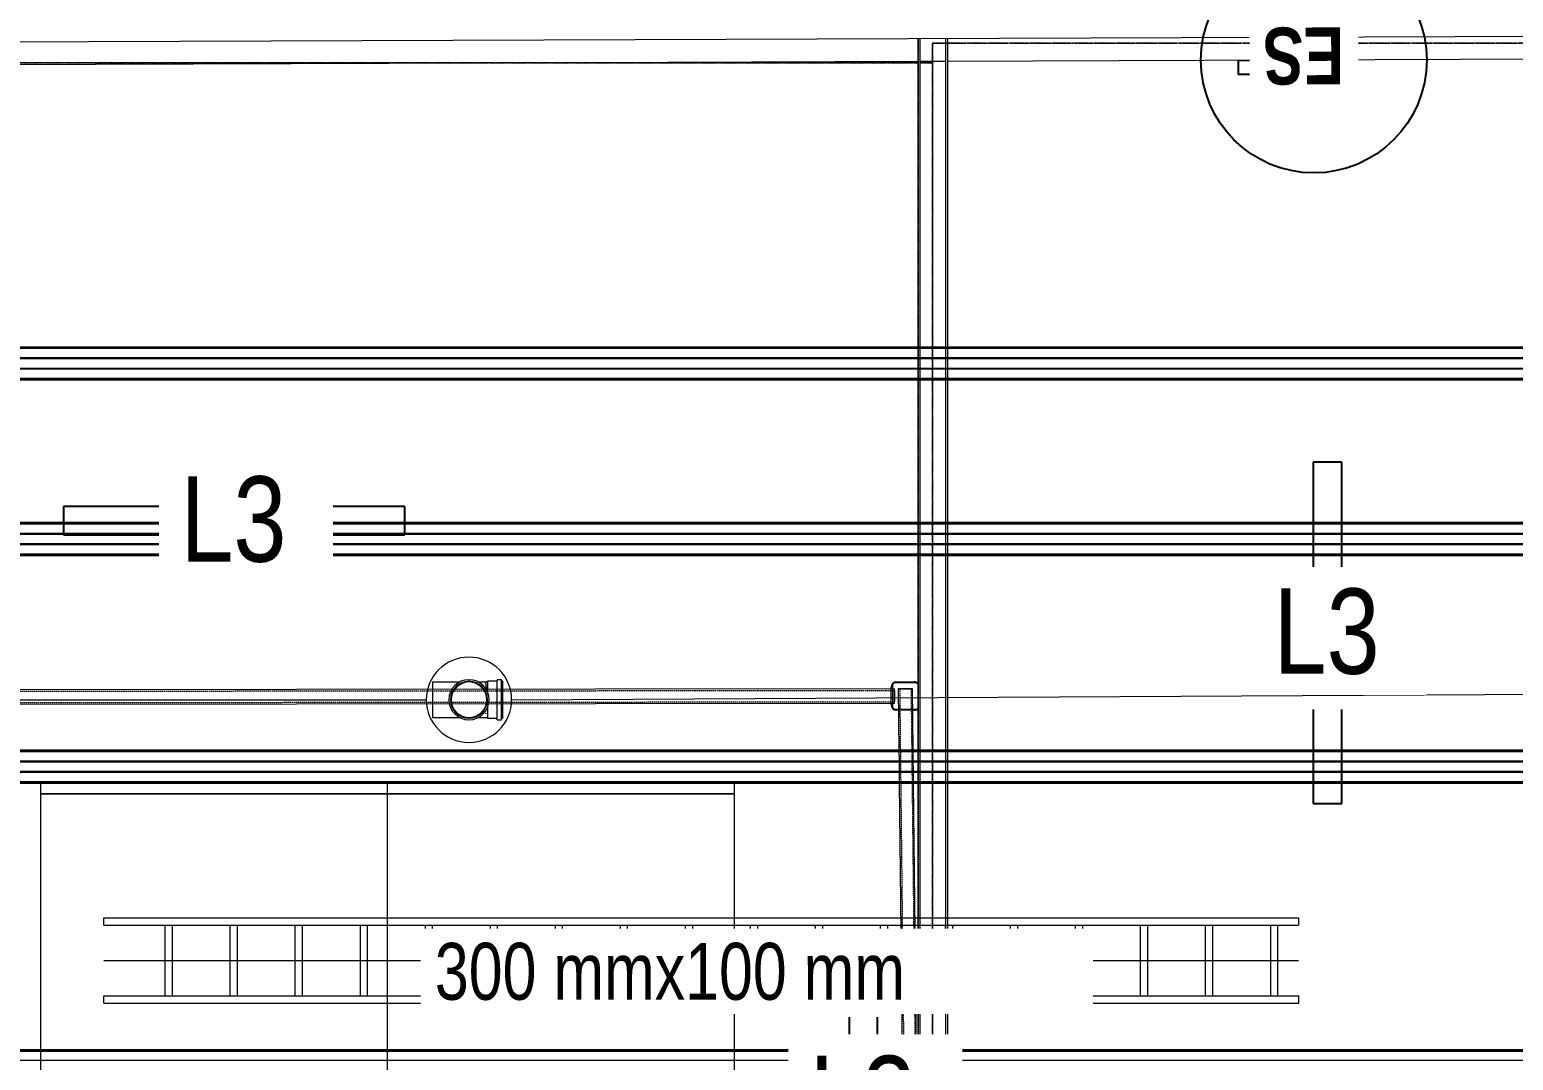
# Model space of a CAD drawing. Header units: centimetres. Extents: x -1906 to 5208, y -261 to 2955.
# Drawn here: x 2020 to 2541, y 2026 to 2389 of the extents above; entities that cross this region are included whole.
import ezdxf

# ---------------------------------------------------------------- set-up
doc = ezdxf.new("R2010")
doc.units = ezdxf.units.CM
doc.linetypes.add('_Overhead_2_', pattern=[0.47625, 0.3175, -0.15875])
doc.linetypes.add('Hidden', pattern=[0.714375, 0.47625, -0.238125])
for name, color, linetype, lineweight in [('A-ANNO-NOTE', 7, 'Continuous', 18), ('A-DETL-HDLN', 7, 'Hidden', 18), ('A-FLOR', 7, 'Continuous', 18), ('A-WALL', 7, 'Continuous', 18), ('E-CABL-TRAY', 7, 'Continuous', 18), ('E-CABL-TRAY-CNTR', 7, 'Continuous', 18), ('E-CABL-TRAY-IDEN', 7, 'Continuous', 9), ('E-LITE-EQPM', 7, 'Continuous', 18), ('E-LITE-EQPM-IDEN', 7, 'Continuous', 18), ('I-WALL', 7, 'Continuous', 9), ('M-EQPM', 7, 'Continuous', 18), ('P-PIPE', 7, 'Continuous', 18), ('Q-SPCQ', 7, 'Continuous', 18), ('S-BEAM', 7, 'Continuous', 18), ('S-COLS', 7, 'Continuous', 18)]:
    doc.layers.add(name, color=color, linetype=linetype, lineweight=lineweight)
doc.styles.add('Arial_1', font='arial.ttf', dxfattribs={"width": 0.8, "height": 30})
doc.styles.add('Century Gothic_1', font='GOTHIC.TTF', dxfattribs={"width": 0.8, "height": 20})
doc.styles.add('Century Gothic_B_1', font='GOTHICB.TTF', dxfattribs={"width": 0.8, "height": 20})

# ---------------------------------------------------------------- blocks, each defined once
blk = doc.blocks.new('Costanera Perfil Z - Parametrizado - h_22cm-1718325-Planta Bodega almacenamiento insumos')
at = {"layer": 'S-BEAM', "color": 254, "lineweight": 9, "true_color": 0xcccccc}
for p, q in [((-5.84, 4686.98), (-5.84, 1495.86)), ((-5.54, 4686.98), (-5.54, 1495.86)), ((-5.5, 1495.86), (-5.5, 4686.98)), ((-5.26, 4686.98), (-5.26, 1495.86)), ((-2.01, 4686.98), (-2.01, 1568.73)), ((-1.67, 4686.98), (-1.67, 1568.73)), ((1.67, 4686.98), (1.67, 1495.86)), ((2.01, 4686.98), (2.01, 1495.86)), ((5.26, 4686.98), (5.26, 1568.73)), ((5.5, 4686.98), (5.5, 1568.73)), ((5.54, 4686.98), (5.54, 1568.73)), ((5.84, 4686.98), (5.84, 1568.73))]:
    blk.add_line(p, q, dxfattribs=at)
blk = doc.blocks.new('Costanera Perfil Z - Parametrizado - h_22cm-1724293-Planta Bodega almacenamiento insumos')
at = {"layer": 'S-BEAM', "color": 254, "lineweight": 9, "true_color": 0xcccccc}
for p, q in [((2.01, 464.58), (2.01, -2653.67)), ((5.26, -399.29), (5.26, -1162.03)), ((5.5, -399.29), (5.5, -1162.03)), ((5.54, -399.29), (5.54, -1162.03)), ((5.84, -399.29), (5.84, -1162.03))]:
    blk.add_line(p, q, dxfattribs=at)
blk = doc.blocks.new('Costanera Perfil Z - Parametrizado - h_22cm-V76-Planta Bodega almacenamiento insumos')
at = {"layer": 'S-BEAM', "color": 254, "lineweight": 9, "true_color": 0xcccccc}
for p, q in [((-5.84, 464.58), (-5.84, -2653.67)), ((-5.54, 464.58), (-5.54, -2653.67)), ((-5.5, -2653.67), (-5.5, 464.58)), ((-5.26, 464.58), (-5.26, -2653.67)), ((1.67, 464.58), (1.67, -2653.67)), ((2.01, 464.58), (2.01, -2653.67)), ((-2.01, -399.29), (-2.01, -1162.03)), ((-1.67, -399.29), (-1.67, -1162.03)), ((5.26, -399.29), (5.26, -1162.03)), ((5.5, -399.29), (5.5, -1162.03)), ((5.54, -399.29), (5.54, -1961.12)), ((5.84, -399.29), (5.84, -1961.12))]:
    blk.add_line(p, q, dxfattribs=at)
blk = doc.blocks.new('PQ_RVR_EST-01_ZZ_ZZ_MO_T_A_rvt-2-Planta Bodega almacenamiento insumos')
at = {"layer": 'S-BEAM', "color": 254, "lineweight": 9, "true_color": 0xcccccc}
for name, p, rotation in [('Costanera Perfil Z - Parametrizado - h_22cm-1718325-Planta Bodega almacenamiento insumos', (-6548.44, 2271.34), 269.9999999999998), ('Costanera Perfil Z - Parametrizado - h_22cm-1718325-Planta Bodega almacenamiento insumos', (-6548.44, 2209.6), 269.9999999999998), ('Costanera Perfil Z - Parametrizado - h_22cm-V76-Planta Bodega almacenamiento insumos', (-4515.13, 2129.67), 89.99999999999964), ('Costanera Perfil Z - Parametrizado - h_22cm-1724293-Planta Bodega almacenamiento insumos', (-4515.13, 2024.39), 89.99999999999964)]:
    blk.add_blockref(name, p, dxfattribs=dict(at, rotation=rotation))
blk = doc.blocks.new('HSS Rectangular-Column - 100 x 100 mm-V110-Planta Bodega almacenamiento insumos')
at = {"layer": 'S-COLS', "color": 253, "lineweight": 9, "true_color": 0xaaaaaa}
for p, q in [((-5, 2.5), (-5, 3.09)), ((-5, 2.22), (-5, 2.37)), ((-5, 2.02), (-5, 2.22)), ((-5, 1.55), (-5, 1.79)), ((-5, -1.8), (-5, 1.55)), ((-4.6, 3.65), (-4.6, 2.5)), ((-4.6, 2.37), (-4.6, 2.22)), ((-4.6, 2.22), (-4.6, 2.02)), ((-4.6, 1.79), (-4.6, 1.55)), ((-4.6, 1.55), (-4.6, -1.8)), ((3.65, 4.6), (-3.65, 4.6)), ((-3.1, 5), (3.09, 5)), ((-5, -1.97), (-5, -1.8)), ((-5, -2.23), (-5, -2.03)), ((-5, -2.38), (-5, -2.23)), ((-5, -3.1), (-5, -2.5)), ((-4.6, -1.8), (-4.6, -1.97)), ((-4.6, -2.03), (-4.6, -2.23)), ((-4.6, -2.23), (-4.6, -2.38)), ((-4.6, -2.5), (-4.6, -3.65)), ((-3.65, -4.6), (-2.45, -4.6)), ((-2.45, -5), (-3.1, -5)), ((-2.32, -4.6), (-2.18, -4.6)), ((-2.17, -5), (-2.32, -5)), ((-2.17, -4.6), (-1.98, -4.6)), ((-1.98, -5), (-2.17, -5)), ((-1.92, -4.6), (-1.75, -4.6)), ((-1.75, -5), (-1.91, -5)), ((-1.75, -4.6), (-1.51, -4.6)), ((-1.51, -5), (-1.74, -5)), ((-1.5, -4.6), (1.84, -4.6)), ((1.84, -5), (-1.5, -5)), ((2.08, -4.6), (2.26, -4.6)), ((2.27, -5), (2.08, -5)), ((2.27, -4.6), (2.42, -4.6)), ((2.42, -5), (2.28, -5)), ((2.55, -4.6), (3.65, -4.6)), ((3.09, -5), (2.55, -5))]:
    blk.add_line(p, q, dxfattribs=at)
for centre, radius, start, end in [((-3.1, 3.09), 1.9, 90, 180), ((-3.65, 3.65), 0.952, 90, 180), ((3.09, 3.09), 1.91, 40.5314, 90), ((3.65, 3.65), 0.952, 30, 90), ((-3.1, -3.1), 1.91, 180, 270), ((-3.65, -3.65), 0.953, 180, 270), ((3.09, -3.1), 1.9, 270, 319.4686), ((3.65, -3.65), 0.952, 270, 330)]:
    blk.add_arc(centre, radius, start, end, dxfattribs=at)
blk = doc.blocks.new('HSS Rectangular - 50 x 120-1656699-Planta Bodega almacenamiento insumos')
at = {"layer": 'S-BEAM', "color": 254, "lineweight": 9, "true_color": 0xcccccc}
for p, q in [((-44.73, 2.5), (-93.64, 2.5)), ((-93.64, 2.5), (-93.64, 2.02)), ((-93.64, 2.5), (-93.64, 1.55)), ((-93.64, 1.87), (-93.64, 2)), ((-93.64, 1.87), (-93.64, 2)), ((-93.64, 1.72), (-93.64, 1.55)), ((-93.64, 1.55), (-93.64, 1.72)), ((-93.64, 1.55), (-93.64, 1.72)), ((-93.64, -1.55), (-93.64, 1.55)), ((-93.64, 1.52), (-93.64, -1.52)), ((-93.64, 1.05), (-93.64, 1.52)), ((-93.64, 1.05), (-93.64, 1.52)), ((-93.64, -1.05), (-93.64, 1.05)), ((-93.64, 1.05), (-93.64, -1.05)), ((-40.9, 2.5), (-44.73, 2.5)), ((-40.55, 2.5), (-40.9, 2.5)), ((-37.22, 2.5), (-40.55, 2.5)), ((-36.88, 2.5), (-37.22, 2.5)), ((-33.04, 2.5), (-36.87, 2.5)), ((60.57, 2.5), (-33.04, 2.5)), ((64.39, 2.5), (60.57, 2.5)), ((64.74, 2.5), (64.39, 2.5)), ((68.07, 2.5), (64.74, 2.5)), ((68.42, 2.5), (68.07, 2.5)), ((72.25, 2.5), (68.42, 2.5)), ((93.69, 2.5), (72.25, 2.5)), ((93.69, 1.55), (93.69, 2.5)), ((93.69, 2.02), (93.69, 2.5)), ((93.69, 2), (93.69, 1.87)), ((93.69, 2), (93.69, 1.87)), ((93.69, 1.55), (93.69, 1.72)), ((93.69, 1.72), (93.69, 1.55)), ((93.69, 1.72), (93.69, 1.55)), ((93.69, 1.55), (93.69, -1.55)), ((93.69, -1.52), (93.69, 1.52)), ((93.69, 1.52), (93.69, 1.05)), ((93.69, 1.52), (93.69, 1.05)), ((93.69, -1.05), (93.69, 1.05)), ((93.69, 1.05), (93.69, -1.05)), ((-93.64, -1.52), (-93.64, -1.05)), ((-93.64, -1.52), (-93.64, -1.05)), ((-93.64, -1.55), (-93.64, -1.72)), ((-93.64, -1.55), (-93.64, -1.8)), ((-93.64, -1.72), (-93.64, -1.55)), ((-93.64, -1.72), (-93.64, -1.55)), ((-93.64, -1.8), (-93.64, -2.47)), ((-93.64, -2), (-93.64, -1.87)), ((-93.64, -2), (-93.64, -1.87)), ((-93.64, -2.03), (-93.64, -2.47)), ((-91.18, -2.5), (-44.78, -2.5)), ((-44.78, -2.5), (-40.95, -2.5)), ((-40.95, -2.5), (-40.61, -2.5)), ((-40.61, -2.5), (-37.27, -2.5)), ((-37.27, -2.5), (-36.94, -2.5)), ((-36.93, -2.5), (-33.1, -2.5)), ((-33.1, -2.5), (60.51, -2.5)), ((60.51, -2.5), (64.34, -2.5)), ((64.34, -2.5), (64.69, -2.5)), ((64.69, -2.5), (68.02, -2.5)), ((68.02, -2.5), (68.37, -2.5)), ((68.37, -2.5), (72.19, -2.5)), ((72.19, -2.5), (93.69, -2.5)), ((93.69, -1.05), (93.69, -1.52)), ((93.69, -1.05), (93.69, -1.52)), ((93.69, -2.5), (93.69, -1.55)), ((93.69, -1.72), (93.69, -1.55)), ((93.69, -1.55), (93.69, -1.72)), ((93.69, -1.55), (93.69, -1.72)), ((93.69, -1.87), (93.69, -2)), ((93.69, -1.87), (93.69, -2)), ((93.69, -2.5), (93.69, -2.03))]:
    blk.add_line(p, q, dxfattribs=at)
at = {"layer": 'S-BEAM', "color": 254, "linetype": 'Hidden', "lineweight": 9, "true_color": 0xcccccc}
for p, q in [((-44.73, 2), (-93.64, 2)), ((-40.9, 2), (-44.73, 2)), ((-40.56, 2), (-40.9, 2)), ((-37.22, 2), (-40.56, 2)), ((-36.89, 2), (-37.22, 2)), ((-33.05, 2), (-36.88, 2)), ((60.56, 2), (-33.05, 2)), ((64.39, 2), (60.56, 2)), ((64.73, 2), (64.39, 2)), ((68.07, 2), (64.73, 2)), ((68.41, 2), (68.07, 2)), ((72.24, 2), (68.41, 2)), ((93.69, 2), (72.24, 2)), ((-44.77, -2), (-93.64, -2)), ((-40.95, -2), (-44.77, -2)), ((-40.6, -2), (-40.95, -2)), ((-37.27, -2), (-40.6, -2)), ((-36.93, -2), (-37.27, -2)), ((-33.09, -2), (-36.92, -2)), ((60.52, -2), (-33.09, -2)), ((64.34, -2), (60.52, -2)), ((64.69, -2), (64.34, -2)), ((68.02, -2), (64.69, -2)), ((68.37, -2), (68.02, -2)), ((72.2, -2), (68.37, -2)), ((93.69, -2), (72.2, -2))]:
    blk.add_line(p, q, dxfattribs=at)
blk = doc.blocks.new('HSS Rectangular - 50 x 120-V117-Planta Bodega almacenamiento insumos')
at = {"layer": 'S-BEAM', "color": 254, "lineweight": 9, "true_color": 0xcccccc}
for p, q in [((138.79, 2.5), (-210.25, 2.5)), ((-210.25, 2.5), (-210.25, 2.02)), ((-210.25, 2.5), (-210.25, 1.55)), ((-210.25, 1.87), (-210.25, 2)), ((-210.25, 1.97), (-210.25, 2)), ((-210.25, 1.87), (-210.25, 1.97)), ((-210.25, 1.72), (-210.25, 1.55)), ((-210.25, 1.55), (-210.25, 1.72)), ((-210.25, 1.55), (-210.25, 1.72)), ((-210.25, -1.55), (-210.25, 1.55)), ((-210.25, 1.52), (-210.25, -1.52)), ((-210.25, 1.05), (-210.25, 1.52)), ((-210.25, 1.05), (-210.25, 1.52)), ((-210.25, -1.05), (-210.25, 1.05)), ((-210.25, 1.05), (-210.25, -1.05)), ((144.68, 2.5), (138.79, 2.5)), ((145.39, 2.5), (144.68, 2.5)), ((151.29, 2.5), (145.39, 2.5)), ((211.52, 2.5), (151.29, 2.5)), ((211.52, 1.55), (211.52, 2.5)), ((211.52, 2.02), (211.52, 2.5)), ((211.52, 2), (211.52, 1.87)), ((211.52, 2), (211.52, 1.87)), ((211.52, 1.55), (211.52, 1.72)), ((211.52, 1.72), (211.52, 1.55)), ((211.52, 1.72), (211.52, 1.55)), ((211.52, 1.55), (211.52, -1.55)), ((211.52, -1.52), (211.52, 1.52)), ((211.52, 1.52), (211.52, 1.29)), ((211.52, 1.52), (211.52, 1.05)), ((211.52, 1.29), (211.52, 1.05)), ((211.52, -1.05), (211.52, 1.05)), ((211.52, 1.05), (211.52, -1.05)), ((-210.25, -1.52), (-210.25, -1.05)), ((-210.25, -1.29), (-210.25, -1.05)), ((-210.25, -1.52), (-210.25, -1.29)), ((-210.25, -1.55), (-210.25, -1.72)), ((-210.25, -1.55), (-210.25, -2.5)), ((-210.25, -1.72), (-210.25, -1.55)), ((-210.25, -1.72), (-210.25, -1.55)), ((-210.25, -1.97), (-210.25, -1.87)), ((-210.25, -2), (-210.25, -1.87)), ((-210.25, -2), (-210.25, -1.97)), ((-210.25, -2.03), (-210.25, -2.5)), ((-210.25, -2.5), (138.78, -2.5)), ((138.78, -2.5), (144.68, -2.5)), ((144.68, -2.5), (145.39, -2.5)), ((145.39, -2.5), (151.28, -2.5)), ((151.28, -2.5), (211.52, -2.5)), ((211.52, -1.05), (211.52, -1.52)), ((211.52, -1.05), (211.52, -1.52)), ((211.52, -2.5), (211.52, -1.55)), ((211.52, -1.72), (211.52, -1.55)), ((211.52, -1.55), (211.52, -1.72)), ((211.52, -1.55), (211.52, -1.72)), ((211.52, -1.87), (211.52, -2)), ((211.52, -1.87), (211.52, -2)), ((211.52, -2.5), (211.52, -2.03))]:
    blk.add_line(p, q, dxfattribs=at)
at = {"layer": 'S-BEAM', "color": 254, "linetype": 'Hidden', "lineweight": 9, "true_color": 0xcccccc}
for p, q in [((138.79, 2), (-210.25, 2)), ((144.68, 2), (138.79, 2)), ((145.39, 2), (144.68, 2)), ((151.29, 2), (145.39, 2)), ((211.52, 2), (151.29, 2)), ((138.78, -2), (-210.25, -2)), ((144.68, -2), (138.78, -2)), ((145.39, -2), (144.68, -2)), ((151.28, -2), (145.39, -2)), ((211.52, -2), (151.28, -2))]:
    blk.add_line(p, q, dxfattribs=at)
blk = doc.blocks.new('RVR-Rack Almacenamiento - Default-V120-Planta Bodega almacenamiento insumos')
at = {"layer": 'Q-SPCQ', "color": 253, "true_color": 0xaaaaaa}
for p, q in [((-66.04, 60.96), (-70.01, 60.96)), ((-70.01, 60.96), (-70.01, -60.96)), ((-35.52, 60.96), (-66.04, 60.96)), ((-66.04, 60.96), (-66.04, -60.96)), ((-66.04, -60.96), (-66.04, 60.96)), ((-31.7, 60.96), (-35.52, 60.96)), ((-31.35, 60.96), (-31.7, 60.96)), ((-28.02, 60.96), (-31.35, 60.96)), ((-27.67, 60.96), (-28.02, 60.96)), ((-23.84, 60.96), (-27.67, 60.96)), ((66.04, 60.96), (-23.84, 60.96)), ((66.04, -60.96), (66.04, 60.96)), ((69.76, 60.96), (66.04, 60.96)), ((66.04, 60.96), (66.04, -60.96)), ((70.01, 60.96), (69.76, 60.96)), ((70.01, -60.96), (70.01, 60.96)), ((-70.01, -60.96), (-66.04, -60.96)), ((-66.04, -60.96), (-35.52, -60.96)), ((-35.52, -60.96), (-31.7, -60.96)), ((-31.7, -60.96), (-31.35, -60.96)), ((-31.35, -60.96), (-28.02, -60.96)), ((-28.02, -60.96), (-27.67, -60.96)), ((-27.67, -60.96), (-23.84, -60.96)), ((-23.84, -60.96), (66.04, -60.96)), ((66.04, -60.96), (69.76, -60.96)), ((69.76, -60.96), (70.01, -60.96))]:
    blk.add_line(p, q, dxfattribs=at)
blk = doc.blocks.new('RVR-Rack Almacenamiento - Default-1745858-Planta Bodega almacenamiento insumos')
at = {"layer": 'Q-SPCQ', "color": 253, "true_color": 0xaaaaaa}
for p, q in [((-70.01, -60.96), (-70.01, 60.96)), ((-70.01, 60.96), (-66.04, 60.96)), ((-66.04, -60.96), (-66.04, 60.96)), ((-66.04, 60.96), (-35.52, 60.96)), ((-66.04, 60.96), (-66.04, -60.96)), ((-35.52, 60.96), (-31.7, 60.96)), ((-31.7, 60.96), (-31.35, 60.96)), ((-31.35, 60.96), (-28.02, 60.96)), ((-28.02, 60.96), (-27.67, 60.96)), ((-27.67, 60.96), (-23.84, 60.96)), ((-23.84, 60.96), (66.04, 60.96)), ((66.04, 60.96), (66.04, -60.96)), ((66.04, -60.96), (66.04, 60.96)), ((66.04, 60.96), (69.76, 60.96)), ((69.76, 60.96), (70.01, 60.96)), ((70.01, 60.96), (70.01, -60.96)), ((-66.04, -60.96), (-70.01, -60.96)), ((-35.52, -60.96), (-66.04, -60.96)), ((-31.7, -60.96), (-35.52, -60.96)), ((-31.35, -60.96), (-31.7, -60.96)), ((-28.02, -60.96), (-31.35, -60.96)), ((-27.67, -60.96), (-28.02, -60.96)), ((-23.84, -60.96), (-27.67, -60.96)), ((66.04, -60.96), (-23.84, -60.96)), ((69.76, -60.96), (66.04, -60.96)), ((70.01, -60.96), (69.76, -60.96))]:
    blk.add_line(p, q, dxfattribs=at)
blk = doc.blocks.new('PQ_RVR_ARQ-01_ZZ_ZZ_MO_T_A_rvt-2-Planta Bodega almacenamiento insumos')
at = {"layer": 'A-FLOR', "color": 254, "linetype": '_Overhead_2_', "lineweight": 9, "true_color": 0xd4d4d4}
for p, q in [((-3758.5, 2277.18), (-3758.5, 2385.54)), ((-3758.5, 2385.54), (-3758.5, 2277.18)), ((-3753.5, 2277.18), (-3753.5, 2383.97)), ((-3753.5, 2383.97), (-3353.1, 2383.97)), ((-3353.1, 2383.97), (-3753.5, 2383.97)), ((-3753.5, 2383.97), (-3753.5, 2277.18)), ((-4115.83, 2377.11), (-3758.5, 2377.11)), ((-3758.5, 2377.11), (-4115.83, 2377.11)), ((-3758, 2377.11), (-3753.5, 2377.11)), ((-3753.5, 2377.11), (-3758, 2377.11)), ((-3753.5, 2377.11), (-3753.5, 2277.18)), ((-3753.5, 2277.18), (-3753.5, 2377.11)), ((-3758.5, 2273.36), (-3758.5, 2277.18)), ((-3758.5, 2277.18), (-3758.5, 2273.36)), ((-3753.5, 2277.18), (-3753.5, 2273.36)), ((-3753.5, 2273.36), (-3753.5, 2277.18)), ((-3753.5, 2273.36), (-3753.5, 2277.18)), ((-3753.5, 2277.18), (-3753.5, 2273.36)), ((-3758.5, 2273.01), (-3758.5, 2273.36)), ((-3758.5, 2273.36), (-3758.5, 2273.01)), ((-3758.5, 2269.68), (-3758.5, 2273.01)), ((-3758.5, 2273.01), (-3758.5, 2269.68)), ((-3758.5, 2269.33), (-3758.5, 2269.68)), ((-3758.5, 2269.68), (-3758.5, 2269.33)), ((-3758.5, 2265.5), (-3758.5, 2269.33)), ((-3758.5, 2269.33), (-3758.5, 2265.5)), ((-3753.5, 2273.36), (-3753.5, 2273.01)), ((-3753.5, 2273.01), (-3753.5, 2273.36)), ((-3753.5, 2273.01), (-3753.5, 2273.36)), ((-3753.5, 2273.36), (-3753.5, 2273.01)), ((-3753.5, 2273.01), (-3753.5, 2269.68)), ((-3753.5, 2269.68), (-3753.5, 2273.01)), ((-3753.5, 2269.68), (-3753.5, 2273.01)), ((-3753.5, 2273.01), (-3753.5, 2269.68)), ((-3753.5, 2269.68), (-3753.5, 2269.33)), ((-3753.5, 2269.33), (-3753.5, 2269.68)), ((-3753.5, 2269.33), (-3753.5, 2269.68)), ((-3753.5, 2269.68), (-3753.5, 2269.33)), ((-3753.5, 2269.33), (-3753.5, 2265.5)), ((-3753.5, 2265.5), (-3753.5, 2269.33)), ((-3753.5, 2265.5), (-3753.5, 2269.33)), ((-3753.5, 2269.33), (-3753.5, 2265.5)), ((-3758.5, 2215.44), (-3758.5, 2265.5)), ((-3758.5, 2265.5), (-3758.5, 2215.44)), ((-3753.5, 2265.5), (-3753.5, 2215.44)), ((-3753.5, 2215.44), (-3753.5, 2265.5)), ((-3753.5, 2215.44), (-3753.5, 2265.5)), ((-3753.5, 2265.5), (-3753.5, 2215.44)), ((-3758.5, 2211.62), (-3758.5, 2215.44)), ((-3758.5, 2215.44), (-3758.5, 2211.62)), ((-3758.5, 2211.27), (-3758.5, 2211.62)), ((-3758.5, 2211.62), (-3758.5, 2211.27)), ((-3753.5, 2215.44), (-3753.5, 2211.62)), ((-3753.5, 2211.62), (-3753.5, 2215.44)), ((-3753.5, 2211.62), (-3753.5, 2215.44)), ((-3753.5, 2215.44), (-3753.5, 2211.62)), ((-3753.5, 2211.62), (-3753.5, 2211.27)), ((-3753.5, 2211.27), (-3753.5, 2211.62)), ((-3753.5, 2211.27), (-3753.5, 2211.62)), ((-3753.5, 2211.62), (-3753.5, 2211.27)), ((-3758.5, 2207.94), (-3758.5, 2211.27)), ((-3758.5, 2211.27), (-3758.5, 2207.94)), ((-3758.5, 2207.59), (-3758.5, 2207.94)), ((-3758.5, 2207.94), (-3758.5, 2207.59)), ((-3758.5, 2203.76), (-3758.5, 2207.59)), ((-3758.5, 2207.59), (-3758.5, 2203.76)), ((-3753.5, 2211.27), (-3753.5, 2207.94)), ((-3753.5, 2207.94), (-3753.5, 2211.27)), ((-3753.5, 2207.94), (-3753.5, 2211.27)), ((-3753.5, 2211.27), (-3753.5, 2207.94)), ((-3753.5, 2207.94), (-3753.5, 2207.59)), ((-3753.5, 2207.59), (-3753.5, 2207.94)), ((-3753.5, 2207.59), (-3753.5, 2207.94)), ((-3753.5, 2207.94), (-3753.5, 2207.59)), ((-3753.5, 2207.59), (-3753.5, 2203.76)), ((-3753.5, 2203.76), (-3753.5, 2207.59)), ((-3753.5, 2203.76), (-3753.5, 2207.59)), ((-3753.5, 2207.59), (-3753.5, 2203.76)), ((-3758.5, 2135.51), (-3758.5, 2203.76)), ((-3758.5, 2203.76), (-3758.5, 2135.51)), ((-3753.5, 2203.76), (-3753.5, 2135.51)), ((-3753.5, 2135.51), (-3753.5, 2203.76)), ((-3753.5, 2135.51), (-3753.5, 2203.76)), ((-3753.5, 2203.76), (-3753.5, 2135.51)), ((-3758.5, 2131.68), (-3758.5, 2135.51)), ((-3758.5, 2135.51), (-3758.5, 2131.68)), ((-3753.5, 2135.51), (-3753.5, 2131.68)), ((-3753.5, 2131.68), (-3753.5, 2135.51)), ((-3753.5, 2131.68), (-3753.5, 2135.51)), ((-3753.5, 2135.51), (-3753.5, 2131.68)), ((-3758.5, 2131.34), (-3758.5, 2131.68)), ((-3758.5, 2131.68), (-3758.5, 2131.34)), ((-3758.5, 2128), (-3758.5, 2131.34)), ((-3758.5, 2131.34), (-3758.5, 2128)), ((-3753.5, 2131.68), (-3753.5, 2131.34)), ((-3753.5, 2131.34), (-3753.5, 2131.68)), ((-3753.5, 2131.34), (-3753.5, 2131.68)), ((-3753.5, 2131.68), (-3753.5, 2131.34)), ((-3753.5, 2131.34), (-3753.5, 2128)), ((-3753.5, 2128), (-3753.5, 2131.34)), ((-3753.5, 2128), (-3753.5, 2131.34)), ((-3753.5, 2131.34), (-3753.5, 2128)), ((-3758.5, 2127.66), (-3758.5, 2128)), ((-3758.5, 2128), (-3758.5, 2127.66)), ((-3758.5, 2123.83), (-3758.5, 2127.66)), ((-3758.5, 2127.66), (-3758.5, 2123.83)), ((-3758.5, 2030.23), (-3758.5, 2123.83)), ((-3758.5, 2123.83), (-3758.5, 2030.23)), ((-3753.5, 2128), (-3753.5, 2127.66)), ((-3753.5, 2127.66), (-3753.5, 2128)), ((-3753.5, 2127.66), (-3753.5, 2128)), ((-3753.5, 2128), (-3753.5, 2127.66)), ((-3753.5, 2127.66), (-3753.5, 2123.83)), ((-3753.5, 2123.83), (-3753.5, 2127.66)), ((-3753.5, 2123.83), (-3753.5, 2127.66)), ((-3753.5, 2127.66), (-3753.5, 2123.83)), ((-3753.5, 2123.83), (-3753.5, 2030.23)), ((-3753.5, 2030.23), (-3753.5, 2123.83)), ((-3753.5, 2030.23), (-3753.5, 2123.83)), ((-3753.5, 2123.83), (-3753.5, 2030.23)), ((-3758.5, 2026.4), (-3758.5, 2030.23)), ((-3758.5, 2030.23), (-3758.5, 2026.4)), ((-3753.5, 2030.23), (-3753.5, 2026.4)), ((-3753.5, 2026.4), (-3753.5, 2030.23)), ((-3753.5, 2026.4), (-3753.5, 2030.23)), ((-3753.5, 2030.23), (-3753.5, 2026.4)), ((-3753.5, 2026.4), (-3753.5, 2026.05)), ((-3753.5, 2026.05), (-3753.5, 2026.4)), ((-3753.5, 2026.05), (-3753.5, 2026.4)), ((-3753.5, 2026.4), (-3753.5, 2026.05))]:
    blk.add_line(p, q, dxfattribs=at)
at = {"layer": 'A-WALL', "color": 253, "lineweight": 9, "true_color": 0xaaaaaa}
for p, q in [((-3758.5, 2277.18), (-3758.5, 2385.54)), ((-3758, 2385.55), (-3758, 2277.18)), ((-3748.76, 2383.97), (-3748.76, 2385.58)), ((-3748.76, 2277.18), (-3748.76, 2383.97)), ((-3748.26, 2385.58), (-3748.26, 2383.97)), ((-3748.26, 2383.97), (-3748.26, 2277.18)), ((-3353.1, 2379.04), (-3748.26, 2377.58)), ((-3875.72, 2377.11), (-4115.83, 2376.22)), ((-3758.5, 2377.54), (-3875.72, 2377.11)), ((-3753.5, 2377.56), (-3758, 2377.55)), ((-3748.75, 2377.58), (-3753.5, 2377.56)), ((-3758.5, 2273.36), (-3758.5, 2277.18)), ((-3758, 2277.18), (-3758, 2273.36)), ((-3748.76, 2273.36), (-3748.76, 2277.18)), ((-3748.26, 2277.18), (-3748.26, 2273.36)), ((-3758.5, 2273.01), (-3758.5, 2273.36)), ((-3758.5, 2269.68), (-3758.5, 2273.01)), ((-3758.5, 2269.33), (-3758.5, 2269.68)), ((-3758.5, 2265.5), (-3758.5, 2269.33)), ((-3758, 2273.36), (-3758, 2273.01)), ((-3758, 2273.01), (-3758, 2269.68)), ((-3758, 2269.68), (-3758, 2269.33)), ((-3758, 2269.33), (-3758, 2265.5)), ((-3748.76, 2273.01), (-3748.76, 2273.36)), ((-3748.76, 2269.68), (-3748.76, 2273.01)), ((-3748.76, 2269.33), (-3748.76, 2269.68)), ((-3748.76, 2265.5), (-3748.76, 2269.33)), ((-3748.26, 2273.36), (-3748.26, 2273.01)), ((-3748.26, 2273.01), (-3748.26, 2269.68)), ((-3748.26, 2269.68), (-3748.26, 2269.33)), ((-3748.26, 2269.33), (-3748.26, 2265.5)), ((-3758.5, 2215.44), (-3758.5, 2265.5)), ((-3758, 2265.5), (-3758, 2215.44)), ((-3748.76, 2215.44), (-3748.76, 2265.5)), ((-3748.26, 2265.5), (-3748.26, 2215.44)), ((-3758.5, 2211.62), (-3758.5, 2215.44)), ((-3758.5, 2211.27), (-3758.5, 2211.62)), ((-3758, 2215.44), (-3758, 2211.62)), ((-3758, 2211.62), (-3758, 2211.27)), ((-3748.76, 2211.62), (-3748.76, 2215.44)), ((-3748.76, 2211.27), (-3748.76, 2211.62)), ((-3748.26, 2215.44), (-3748.26, 2211.62)), ((-3748.26, 2211.62), (-3748.26, 2211.27)), ((-3758.5, 2207.94), (-3758.5, 2211.27)), ((-3758.5, 2207.59), (-3758.5, 2207.94)), ((-3758.5, 2203.76), (-3758.5, 2207.59)), ((-3758, 2211.27), (-3758, 2207.94)), ((-3758, 2207.94), (-3758, 2207.59)), ((-3758, 2207.59), (-3758, 2203.76)), ((-3748.76, 2207.94), (-3748.76, 2211.27)), ((-3748.76, 2207.59), (-3748.76, 2207.94)), ((-3748.76, 2203.76), (-3748.76, 2207.59)), ((-3748.26, 2211.27), (-3748.26, 2207.94)), ((-3748.26, 2207.94), (-3748.26, 2207.59)), ((-3748.26, 2207.59), (-3748.26, 2203.76)), ((-3758.5, 2135.51), (-3758.5, 2203.76)), ((-3758, 2203.76), (-3758, 2135.51)), ((-3748.76, 2135.51), (-3748.76, 2203.76)), ((-3748.26, 2203.76), (-3748.26, 2135.51)), ((-3758.5, 2131.68), (-3758.5, 2135.51)), ((-3758, 2135.51), (-3758, 2131.68)), ((-3748.76, 2131.68), (-3748.76, 2135.51)), ((-3748.26, 2135.51), (-3748.26, 2131.68)), ((-3758.5, 2131.34), (-3758.5, 2131.68)), ((-3758.5, 2128), (-3758.5, 2131.34)), ((-3758, 2131.68), (-3758, 2131.34)), ((-3758, 2131.34), (-3758, 2128)), ((-3748.76, 2131.34), (-3748.76, 2131.68)), ((-3748.76, 2128), (-3748.76, 2131.34)), ((-3748.26, 2131.68), (-3748.26, 2131.34)), ((-3748.26, 2131.34), (-3748.26, 2128)), ((-3758.5, 2127.66), (-3758.5, 2128)), ((-3758.5, 2123.83), (-3758.5, 2127.66)), ((-3758.5, 2030.23), (-3758.5, 2123.83)), ((-3758, 2128), (-3758, 2127.66)), ((-3758, 2127.66), (-3758, 2123.83)), ((-3758, 2123.83), (-3758, 2030.23)), ((-3748.76, 2127.66), (-3748.76, 2128)), ((-3748.76, 2123.83), (-3748.76, 2127.66)), ((-3748.76, 2030.23), (-3748.76, 2123.83)), ((-3748.26, 2128), (-3748.26, 2127.66)), ((-3748.26, 2127.66), (-3748.26, 2123.83)), ((-3748.26, 2123.83), (-3748.26, 2030.23)), ((-3758.5, 2026.4), (-3758.5, 2030.23)), ((-3758, 2030.23), (-3758, 2026.4)), ((-3748.76, 2026.4), (-3748.76, 2030.23)), ((-3748.26, 2030.23), (-3748.26, 2026.4)), ((-3748.76, 2026.05), (-3748.76, 2026.4)), ((-3748.26, 2026.4), (-3748.26, 2026.05))]:
    blk.add_line(p, q, dxfattribs=at)
at = {"layer": 'I-WALL', "color": 253, "true_color": 0xaaaaaa}
blk.add_line((-3353.1, 2387.04), (-4115.83, 2384.22), dxfattribs=at)
at = {"layer": 'Q-SPCQ', "color": 253, "lineweight": 9, "true_color": 0xaaaaaa}
for name, p, rotation in [('RVR-Rack Almacenamiento - Default-V120-Planta Bodega almacenamiento insumos', (-4006.09, 2054.07), 89.9999999999999), ('RVR-Rack Almacenamiento - Default-1745858-Planta Bodega almacenamiento insumos', (-3884.17, 2054.07), 90.0000000000001)]:
    blk.add_blockref(name, p, dxfattribs=dict(at, rotation=rotation))
at = {"layer": 'S-BEAM', "color": 253, "lineweight": 9, "true_color": 0xaaaaaa}
for name, p, rotation in [('HSS Rectangular - 50 x 120-V117-Planta Bodega almacenamiento insumos', (-3977.05, 2154.26), 180.0525169850476), ('HSS Rectangular - 50 x 120-1656699-Planta Bodega almacenamiento insumos', (-3762, 2063.3), 90.62847160973058)]:
    blk.add_blockref(name, p, dxfattribs=dict(at, rotation=rotation))
at = {"layer": 'S-COLS', "color": 253, "lineweight": 9, "true_color": 0xaaaaaa}
blk.add_blockref('HSS Rectangular-Column - 100 x 100 mm-V110-Planta Bodega almacenamiento insumos', (-3763, 2154.46), dxfattribs=at)
blk = doc.blocks.new('RVR-PQ-Dispositivo - Enchufe Simple-1742773-Planta Bodega almacenamiento insumos')
at = {"layer": 'M-EQPM', "color": 96, "lineweight": 25, "true_color": 0x008000}
for p, q in [((-3646.08, 2377.96), (-3636.08, 2378)), ((-3646.08, 2377.96), (-3646.06, 2372.96)), ((-3636.06, 2373), (-3636.08, 2378)), ((-3636.06, 2373), (-3646.06, 2372.96))]:
    blk.add_line(p, q, dxfattribs=at)
blk = doc.blocks.new('M_Strip Lighting Fixtures - 1200 1 Lamp - 120-V182-Planta Bodega almacenamiento insumos')
at = {"layer": 'E-LITE-EQPM', "color": 30, "lineweight": 25, "true_color": 0xff8000}
for p, q in [((0, -5), (0, 5)), ((0, 5), (76.96, 5)), ((86.96, 5), (120, 5)), ((120, 5), (120, -5)), ((76.91, -5), (0, -5)), ((120, -5), (86.91, -5))]:
    blk.add_line(p, q, dxfattribs=at)
blk = doc.blocks.new('M_Strip Lighting Fixtures - 1200 1 Lamp - 120-1744011-Planta Bodega almacenamiento insumos')
at = {"layer": 'E-LITE-EQPM', "color": 30, "lineweight": 25, "true_color": 0xff8000}
for p, q in [((0, -5), (0, 5)), ((0, 5), (120, 5)), ((120, 5), (120, -5)), ((120, -5), (0, -5))]:
    blk.add_line(p, q, dxfattribs=at)
blk = doc.blocks.new('M_Strip Lighting Fixtures - 1200 1 Lamp - 120-V186-Planta Bodega almacenamiento insumos')
at = {"layer": 'E-LITE-EQPM', "color": 30, "lineweight": 25, "true_color": 0xff8000}
for p, q in [((3.42, 5), (5.88, 5)), ((15.88, 5), (18.34, 5)), ((30.88, 5), (120, 5)), ((120, 5), (120, -5)), ((120, -5), (30.88, -5))]:
    blk.add_line(p, q, dxfattribs=at)
blk = doc.blocks.new('Junction PVC NCh - Angulo Libre-1473841-Planta Bodega almacenamiento insumos')
at = {"layer": 'A-DETL-HDLN', "color": 6, "linetype": 'Continuous', "lineweight": 9, "true_color": 0xff00ff}
for p, q in [((-4540.46, 2159.64), (-4541.16, 2159.4)), ((-4537.15, 2159.64), (-4540.46, 2159.64)), ((-4540.46, 2155.17), (-4540.46, 2159.64)), ((-4535.73, 2160.21), (-4537.15, 2160.21)), ((-4537.15, 2153.15), (-4537.15, 2160.21)), ((-4535.73, 2153.15), (-4535.73, 2160.21)), ((-4535.22, 2159.64), (-4535.73, 2159.64)), ((-4535.22, 2153.15), (-4535.22, 2159.64)), ((-4550.24, 2159.4), (-4559.97, 2159.4)), ((-4559.97, 2159.4), (-4559.97, 2153.15)), ((-4540.46, 2159.4), (-4544.01, 2159.4)), ((-4540.79, 2156.14), (-4541.16, 2159.4)), ((-4541.16, 2159.24), (-4541.16, 2159.4)), ((-4541.16, 2157.88), (-4541.16, 2158.03)), ((-4559.97, 2153.15), (-4559.97, 2146.9)), ((-4540.46, 2146.66), (-4540.46, 2151.12)), ((-4537.15, 2146.08), (-4537.15, 2153.15)), ((-4535.73, 2146.08), (-4535.73, 2153.15)), ((-4535.22, 2146.66), (-4535.22, 2153.15)), ((-4559.97, 2146.9), (-4550.24, 2146.9)), ((-4544.01, 2146.9), (-4540.46, 2146.9)), ((-4541.16, 2148.27), (-4541.16, 2148.42)), ((-4541.16, 2146.9), (-4541.16, 2147.05)), ((-4541.16, 2146.9), (-4540.46, 2146.66)), ((-4540.46, 2146.66), (-4537.15, 2146.66)), ((-4537.15, 2146.08), (-4535.73, 2146.08)), ((-4535.73, 2146.66), (-4535.22, 2146.66))]:
    blk.add_line(p, q, dxfattribs=at)
for radius, start, end in [(7.07, 0, 180), (6.49, 0, 180), (6.27, 0, 180), (6.25, 152.2381, 157.7096), (6.25, 125.389, 131.2608), (6.25, 99.6638, 104.1693), (6.25, 75.8307, 80.3362), (6.25, 48.7392, 54.611), (6.25, 22.2904, 27.7619), (7.06, 180, 0), (6.49, 180, 0), (6.27, 180, 0), (6.25, 178.08, 180), (6.25, 180, 181.92), (6.25, 202.2904, 207.7619), (6.25, 332.2381, 337.7096), (6.25, 0, 1.92), (6.25, 358.08, 360), (6.25, 228.7392, 234.611), (6.25, 255.8307, 260.3362), (6.25, 279.6638, 284.1693), (6.25, 305.389, 311.2608)]:
    blk.add_arc((-4547.12, 2153.15), radius, start, end, dxfattribs=at)

msp = doc.modelspace()

# ---------------------------------------------------------------- linework, layer by layer
at = {"layer": 'A-ANNO-NOTE', "color": 96, "lineweight": 25, "true_color": 0x008000}
msp.add_circle((2471.32, 2378.06), 39.69, dxfattribs=at)
at = {"layer": 'E-CABL-TRAY', "lineweight": 9}
for p, q in [((2045.94, 2073.97), (2045.94, 2076.51)), ((2045.94, 2076.51), (2465.94, 2076.51)), ((2465.94, 2076.51), (2465.94, 2073.97)), ((2045.94, 2073.97), (2465.94, 2073.97)), ((2067.53, 2049.05), (2067.53, 2073.97)), ((2070.07, 2049.05), (2070.07, 2073.97)), ((2090.39, 2049.05), (2090.39, 2073.97)), ((2092.93, 2049.05), (2092.93, 2073.97)), ((2113.25, 2049.05), (2113.25, 2073.97)), ((2115.79, 2049.05), (2115.79, 2073.97)), ((2136.11, 2049.05), (2136.11, 2073.97)), ((2138.65, 2049.05), (2138.65, 2073.97)), ((2158.97, 2049.05), (2158.97, 2073.97)), ((2161.51, 2049.05), (2161.51, 2073.97)), ((2181.83, 2049.05), (2181.83, 2073.97)), ((2184.37, 2049.05), (2184.37, 2073.97)), ((2204.69, 2049.05), (2204.69, 2073.97)), ((2207.23, 2049.05), (2207.23, 2073.97)), ((2227.55, 2049.05), (2227.55, 2073.97)), ((2230.09, 2049.05), (2230.09, 2073.97)), ((2250.41, 2049.05), (2250.41, 2073.97)), ((2252.95, 2049.05), (2252.95, 2073.97)), ((2273.27, 2049.05), (2273.27, 2073.97)), ((2275.81, 2049.05), (2275.81, 2073.97)), ((2296.13, 2049.05), (2296.13, 2073.97)), ((2298.67, 2049.05), (2298.67, 2073.97)), ((2318.99, 2049.05), (2318.99, 2073.97)), ((2321.53, 2049.05), (2321.53, 2073.97)), ((2341.85, 2049.05), (2341.85, 2073.97)), ((2344.39, 2049.05), (2344.39, 2073.97)), ((2364.71, 2049.05), (2364.71, 2073.97)), ((2367.25, 2049.05), (2367.25, 2073.97)), ((2387.57, 2049.05), (2387.57, 2073.97)), ((2390.11, 2049.05), (2390.11, 2073.97)), ((2410.43, 2049.05), (2410.43, 2073.97)), ((2412.97, 2049.05), (2412.97, 2073.97)), ((2433.29, 2049.05), (2433.29, 2073.97)), ((2435.83, 2049.05), (2435.83, 2073.97)), ((2456.15, 2049.05), (2456.15, 2073.97)), ((2458.69, 2049.05), (2458.69, 2073.97)), ((2045.94, 2046.51), (2045.94, 2049.05)), ((2045.94, 2049.05), (2465.94, 2049.05)), ((2045.94, 2046.51), (2465.94, 2046.51)), ((2465.94, 2049.05), (2465.94, 2046.51))]:
    msp.add_line(p, q, dxfattribs=at)
at = {"layer": 'E-CABL-TRAY-CNTR', "lineweight": 9}
msp.add_line((2045.94, 2061.51), (2465.94, 2061.51), dxfattribs=at)
at = {"layer": 'P-PIPE', "color": 6, "lineweight": 9, "true_color": 0xff00ff}
for p, q in [((2189.3, 2153.19), (4048.87, 2163.23)), ((1558.63, 2153.15), (2159.3, 2153.15))]:
    msp.add_line(p, q, dxfattribs=at)
for start, end in [(90, 180), (0, 90), (180, 270), (270, 0)]:
    msp.add_arc((2174.3, 2153.15), 15, start, end, dxfattribs=at)

# ---------------------------------------------------------------- block references
at = {"lineweight": 5}
for name in ['PQ_RVR_ARQ-01_ZZ_ZZ_MO_T_A_rvt-2-Planta Bodega almacenamiento insumos', 'PQ_RVR_EST-01_ZZ_ZZ_MO_T_A_rvt-2-Planta Bodega almacenamiento insumos']:
    msp.add_blockref(name, (6090.75, 0), dxfattribs=at)
at = {"layer": 'A-DETL-HDLN', "color": 6, "linetype": 'Continuous', "lineweight": 9, "true_color": 0xff00ff}
msp.add_blockref('Junction PVC NCh - Angulo Libre-1473841-Planta Bodega almacenamiento insumos', (6721.42, 0), dxfattribs=at)
at = {"layer": 'E-LITE-EQPM', "color": 30, "lineweight": 25, "true_color": 0xff8000, "extrusion": (0, 0, -1)}
for name, p, rotation in [('M_Strip Lighting Fixtures - 1200 1 Lamp - 120-V182-Planta Bodega almacenamiento insumos', (-2476.11, 2236.68), 269.9999999999994), ('M_Strip Lighting Fixtures - 1200 1 Lamp - 120-V186-Planta Bodega almacenamiento insumos', (-2312.98, 2072.39), 270)]:
    msp.add_blockref(name, p, dxfattribs=dict(at, rotation=rotation))
msp.add_blockref('M_Strip Lighting Fixtures - 1200 1 Lamp - 120-1744011-Planta Bodega almacenamiento insumos', (-2151.75, 2216.1), dxfattribs=at)
at = {"layer": 'M-EQPM', "color": 96, "lineweight": 25, "true_color": 0x008000}
msp.add_blockref('RVR-PQ-Dispositivo - Enchufe Simple-1742773-Planta Bodega almacenamiento insumos', (6090.75, 0), dxfattribs=at)

# ---------------------------------------------------------------- next in the draw order: texts
at = {"layer": 'A-ANNO-NOTE', "color": 96, "lineweight": 25, "true_color": 0x008000, "insert": (2481.98, 2369.55), "char_height": 20, "width": 28.2194, "attachment_point": 1, "rotation": 180.2118, "style": 'Century Gothic_B_1', "bg_fill": 3, "box_fill_scale": 1.25, "bg_fill_color": 256, "bg_fill_true_color": 13158600, "bg_fill_transparency": 0}
msp.add_mtext('ES', dxfattribs=at)
at = {"layer": 'E-CABL-TRAY-IDEN', "insert": (2162.32, 2067.69), "char_height": 20, "width": 226.3965, "attachment_point": 1, "style": 'Century Gothic_1', "bg_fill": 3, "box_fill_scale": 1.25, "bg_fill_color": 256, "bg_fill_true_color": 13158600, "bg_fill_transparency": 0}
msp.add_mtext('300 mmx100 mm', dxfattribs=at)
at = {"layer": 'E-LITE-EQPM-IDEN', "lineweight": 9, "char_height": 30, "width": 46.1772, "attachment_point": 1, "style": 'Arial_1', "bg_fill": 3, "box_fill_scale": 1.25, "bg_fill_color": 256, "bg_fill_true_color": 13158600, "bg_fill_transparency": 0}
for insert in [(2072.83, 2231.7), (2457.18, 2192.28), (2294.05, 2028)]:
    msp.add_mtext('L3', dxfattribs=dict(at, insert=insert))

doc.saveas('drawing.dxf')
